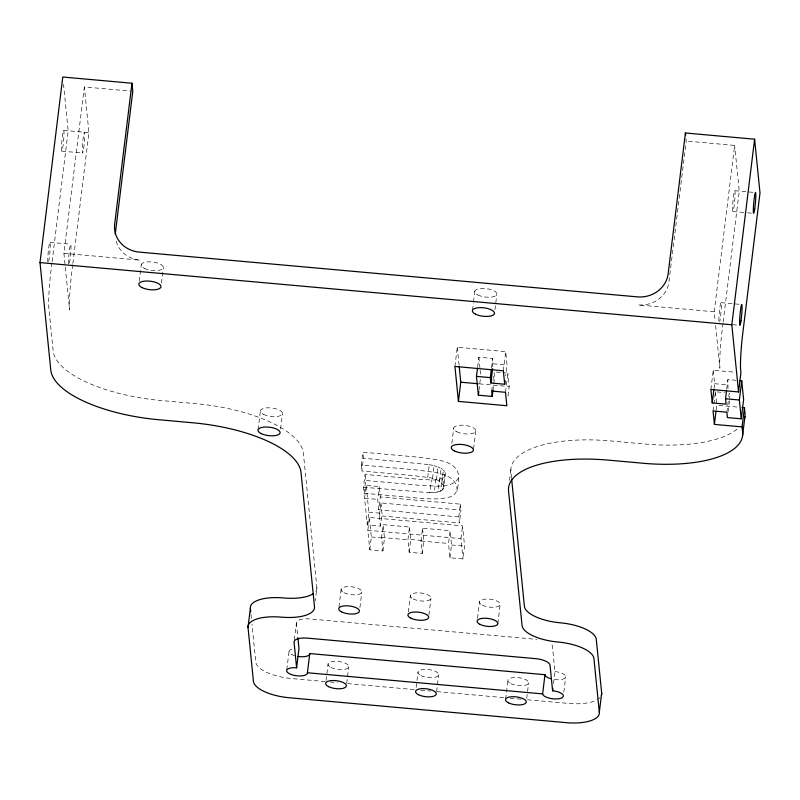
<?xml version="1.0" encoding="UTF-8"?>
<svg xmlns="http://www.w3.org/2000/svg" width="800" height="800" viewBox="0 0 800 800"><rect width="100%" height="100%" fill="white"/><g stroke="black" fill="none" stroke-linecap="round" stroke-linejoin="round"><path stroke-width="0.6" stroke-dasharray="4 3" d="M457.1 490.66C457.32 472.22 431.35 472.37 418.24 470.11L361.27 464.99L362.84 452.19L419.81 457.31C432.92 459.57 458.89 459.42 458.67 477.86C458.3 485.43 458.14 495.79 448.65 497.27C439.14 499.63 429.25 498.93 419.58 498.24L364.11 493.25L363.5 487.25L365.07 474.45L419.84 479.37C427.96 479.17 439.11 482.46 445.25 475.61M51.95 262.89L50.89 271.53A27.87 2.2 -84.9 0 0 48.83 307.88L53.14 350.87A104.52 39.66 7 0 0 160.96 400.51L195.55 403.62A104.52 39.66 7 0 1 303.37 453.26L316.86 587.62L315.24 600.82M52.11 261.65L68.18 130.76L63.52 84.35M72.71 264.75L71.65 273.4A27.87 2.2 -84.9 0 0 69.58 309.74L63.92 253.31L84.35 86.94L131.53 91.19M72.86 263.52L88.93 132.63L84.35 86.94M139.26 281.25L141.32 264.45M161.43 283.09L163.35 267.5M258.1 429.64L260.46 410.44M280.57 429.08L282.48 413.49M286.8 669.69L289.01 651.69M294.36 639.86L296.42 623.06A13.94 5.29 7 0 1 309.72 618.93L536.78 639.35M326.05 680.58L328.11 663.78M338.97 607.05L341.18 589.06M443.9 486.57C439.39 476.4 424.91 477.74 415.66 475.83L361.87 471L363.44 458.2L362.84 452.19M364.11 493.25L365.68 480.45L365.07 474.45M380.94 502.95L381.98 513.35L380.41 526.15L367.29 524.97L364.6 498.2L366.17 485.4L379.3 486.58L380.34 496.95L378.77 509.75L458.8 516.94L459.4 522.95L379.37 515.75L380.94 502.95L460.97 510.15L459.4 522.95M346.7 683.43L348.76 666.63M367.29 524.97L368.86 512.17L366.17 485.4M367.82 530.27L369.39 517.47L462.54 525.84L464.58 546.15L463.01 558.95L449.96 557.78L448.52 543.47L450.09 530.67L422.55 528.2L420.98 541L422.22 553.44L409.17 552.26L407.92 539.82L409.49 527.02L383.12 524.65L381.55 537.45L382.9 550.95L369.78 549.77L367.82 530.27L460.97 538.64L463.01 558.95M359.92 607.51L361.83 591.91M369.78 549.77L371.35 536.97L369.39 517.47M378.77 509.75L377.72 499.38L379.3 486.58M382.9 550.95L384.47 538.15L383.12 524.65M409.17 552.26L410.74 539.46L409.49 527.02M408.3 612.07L410.36 595.28M427.7 477.43L429.28 464.63L363.44 458.2M422.22 553.44L423.8 540.64L422.55 528.2M363.5 487.25L429.78 492.71L431.35 479.91M432.48 478.5L434.05 465.7L429.28 464.63M429.78 492.71L434.26 492.49L435.83 479.7M436.43 479.75L438 466.95L434.05 465.7M434.26 492.49L437.89 491.96L439.46 479.16M439.54 481.18L441.11 468.38L438 466.95M454.92 366.45L457.27 347.26L505.7 351.61L507.05 365.05L505.72 375.84M416.13 687.46L418.05 671.86M437.89 491.96L440.67 491.1L442.24 478.3M441.83 482.8L443.4 470L441.11 468.38M440.67 491.1L442.6 489.91L444.85 471.8L443.4 470M428.95 614.93L431.01 598.13M451.84 443.41L453.75 427.82M472.5 310.25L473.38 303.05M473.53 301.85L474.85 291.05M449.96 557.78L451.53 544.98L450.09 530.67M436.64 691.52L438.7 674.72M458.8 516.94L460.37 504.14L380.34 496.95M477.66 366.78L478.84 357.18L492.67 358.43L492.77 367.4M478.96 390.39L480.43 378.39M460.97 538.64L462.54 525.84M473.57 448.86L475.78 430.86M494.97 309.69L496.88 294.1M491.5 368.03L492.67 358.43M491.67 391.06L492.4 385.06M492.99 380.26L493.73 374.26M492.94 390.44L494.56 377.24L494.02 371.86L502.09 372.59M503.34 370.81L505.7 351.61M477.48 618.29L479.54 601.5M505.5 392.3L507.86 373.11L503.25 372.69M508.03 396.14L509.21 386.54L507.86 373.11M509.49 480.43L510.96 468.44M497.84 623.55L500.2 604.35M505.63 699.14L507.99 679.95M526.72 698.4L528.64 682.8M553.48 683.6L554.96 671.6L552.39 646.08A13.94 5.29 7 0 0 550.27 643.22M563.82 692.16L565.74 676.57M686 138.75L686.23 141.05L668.95 281.82A27.87 25.69 -5.7 0 1 638.13 304.93L714.23 311.77L715.22 321.65M714.23 311.77L734.66 145.4L686.23 141.05M710.89 389.46L713.25 370.27L734.91 372.21M714.01 388.5L714.6 383.7L713.25 370.27M723.02 323.21L721.96 331.86A27.87 2.2 -84.9 0 0 719.9 368.2L715.35 322.88M723.17 321.98L739.25 191.09L734.66 145.4M713.05 410.96L715.41 391.77L724.63 392.59M716.17 410L716.75 405.2L738.41 407.15M726.72 389.17L727.89 379.57L735.97 380.3M727.99 388.55L727.89 379.57M726.89 412.21L728.21 401.41M728.8 396.61L729.24 393.01L729.78 398.38M728.16 411.58L729.49 400.78M458.67 477.86C450.96 489.84 433.16 485.24 421.15 485.44L365.68 480.45M442.6 489.91L443.68 488.4L445.47 473.77L444.85 471.8M63.75 130.37A10.45 0.83 -84.9 0 1 62.91 146.68A10.45 0.83 -84.9 0 1 61.61 145.18A10.45 0.83 -84.9 0 1 63.75 130.37L88.93 132.63M734.82 190.7A10.45 0.83 -84.9 0 1 733.97 207.01A10.45 0.83 -84.9 0 1 732.68 205.51A10.45 0.83 -84.9 0 1 734.82 190.7L755.57 192.56M61.86 151.15L82.62 153.01M732.93 211.47L746.36 212.68M747.58 212.79L753.68 213.34M50 242.35L70.76 244.21M721.07 302.67L740.6 304.43M63.92 253.31L140.02 260.15A27.87 25.69 -5.7 0 1 115.62 238.78M732.61 324.66L739.93 325.31M493.21 363.8L507.05 365.05M714.6 383.7L728.43 384.95M479.41 383.87L509.21 386.54M364.6 498.2L377.72 499.38M368.86 512.17L381.98 513.35M410.74 539.46L423.8 540.64M381.55 537.45L407.92 539.82M420.98 541L448.52 543.47M371.35 536.97L384.47 538.15M451.53 544.98L464.58 546.15M325.21 681.58L291.71 678.56A34.84 13.22 7 0 1 255.77 662.02L251.97 624.15M330.18 682.02L337.62 682.69M347.55 683.58L414.56 689.61M420.76 690.17L430.69 691.06M436.9 691.62L503.91 697.64M510.11 698.2L521.28 699.2M527.48 699.76L568.43 703.44A34.84 13.22 7 0 0 596.84 699.93M715.41 391.77L716.63 403.98M511.52 477.91L510.92 471.91A104.52 39.66 7 0 1 610.65 440.93L645.24 444.04A104.52 39.66 7 0 0 738.62 427.78M478.84 357.18L480.02 368.94M480.14 370.12L480.73 376M457.27 347.26L459.09 365.33M460.37 504.14L460.97 510.15M379.37 515.75L380.41 526.15M361.27 464.99L361.87 471M296.42 623.06L297.76 636.44M250.99 614.38L251.48 619.27M554.96 671.6A10.45 3.97 7 0 1 565.7 677.09A10.45 3.97 7 0 1 553.07 679.29M600.28 697.26A34.84 13.22 7 0 1 597.72 699.42M294.55 655.65A10.45 3.97 7 0 1 291.76 649.11M316.86 587.62A34.84 13.22 7 0 1 312.9 593.92M47.8 262.05A10.45 0.83 -84.9 0 1 48.91 246.43A10.45 0.83 -84.9 0 1 50.24 245.75A10.45 0.83 -84.9 0 1 48.64 261.63M718.83 320.93A10.45 0.83 -84.9 0 1 720.18 305.46A10.45 0.83 -84.9 0 1 721.3 306.75A10.45 0.83 -84.9 0 1 719.71 321.95M68.56 263.91A10.45 0.83 -84.9 0 1 69.66 248.3A10.45 0.83 -84.9 0 1 71 247.62A10.45 0.83 -84.9 0 1 69.39 263.49M456.77 431.74A11.15 4.23 7 0 0 475.37 431.87A11.15 4.23 7 0 0 461.98 425.19A11.15 4.23 7 0 0 456.77 431.74M144.34 268.37A11.15 4.23 7 0 0 162.94 268.51A11.15 4.23 7 0 0 149.55 261.82A11.15 4.23 7 0 0 144.34 268.37M420.88 675.54A10.45 3.97 7 0 0 438.31 675.67A10.45 3.97 7 0 0 425.76 669.4A10.45 3.97 7 0 0 420.88 675.54M510.81 683.62A10.45 3.97 7 0 0 528.25 683.75A10.45 3.97 7 0 0 515.7 677.48A10.45 3.97 7 0 0 510.81 683.62M413.19 598.95A10.45 3.97 7 0 0 430.63 599.08A10.45 3.97 7 0 0 418.08 592.81A10.45 3.97 7 0 0 413.19 598.95M482.37 605.17A10.45 3.97 7 0 0 499.81 605.3A10.45 3.97 7 0 0 487.26 599.03A10.45 3.97 7 0 0 482.37 605.17M263.47 414.36A11.15 4.23 7 0 0 282.07 414.5A11.15 4.23 7 0 0 268.69 407.81A11.15 4.23 7 0 0 263.47 414.36M344.01 592.73A10.45 3.97 7 0 0 361.44 592.86A10.45 3.97 7 0 0 348.9 586.59A10.45 3.97 7 0 0 344.01 592.73M477.87 294.97A11.15 4.23 7 0 0 496.47 295.11A11.15 4.23 7 0 0 483.08 288.42A11.15 4.23 7 0 0 477.87 294.97M330.94 667.45A10.45 3.97 7 0 0 348.38 667.58A10.45 3.97 7 0 0 335.83 661.31A10.45 3.97 7 0 0 330.94 667.45M83.66 148.55A10.45 0.83 -84.9 0 0 84.51 132.24A10.45 0.83 -84.9 0 0 82.36 147.05A10.45 0.83 -84.9 0 0 83.66 148.55"/><path stroke-width="1.2" d="M511.64 479.11L524.4 606.28A34.84 13.22 7 0 0 560.34 622.82A34.84 13.22 7 0 1 596.28 639.37L601.68 693.11L599.32 712.31A34.84 13.22 7 0 1 566.08 722.64L289.35 697.76A34.84 13.22 7 0 1 253.41 681.21L248.02 627.47A34.84 13.22 7 0 1 281.26 617.14A34.84 13.22 7 0 0 314.5 606.82L301.02 472.45A104.52 39.66 7 0 0 193.2 422.82L158.61 419.71A104.52 39.66 7 0 1 50.79 370.07L40 262.58L62.78 77.02L131.97 83.24L132.78 91.3L115.49 232.07A27.87 25.69 -5.7 0 0 115.32 234.3M131.97 83.24L114.68 224.01A27.87 25.69 -5.7 0 0 139.21 252.09L637.32 296.87A27.87 25.69 -5.7 0 0 668.14 273.76L685.42 132.99L754.61 139.21L760 192.95L742.72 333.72A27.87 2.2 -84.9 0 0 740.65 370.07L740.92 372.76L738.56 391.95L710.89 389.46L712.24 402.9L726.08 404.14L725.54 398.77L726.57 390.37M248.02 627.47L250.37 608.27A34.84 13.22 7 0 1 283.62 597.95A34.84 13.22 7 0 0 312.9 593.92M296.62 667.79L294.06 642.26A13.94 5.29 7 0 1 307.36 638.13L535.66 658.65A13.94 5.29 7 0 1 550.04 665.27L552.6 690.8A10.45 3.97 7 0 1 563.38 695.76A10.45 3.97 7 0 1 553.41 698.86A10.45 3.97 7 0 1 542.63 693.9L307.41 672.75A10.45 3.97 7 0 1 297.43 675.85A10.45 3.97 7 0 1 286.65 670.89A10.45 3.97 7 0 1 296.62 667.79L298.98 648.59L297.88 637.65M307.41 672.75L309.76 653.56L544.98 674.7A10.45 3.97 7 0 0 550.52 678.66M477.51 367.98L476.48 376.38L478.37 395.19L492.21 396.44L491.67 391.06L505.5 392.3L506.85 405.74L458.42 401.39L460.78 382.19L459.21 366.53M478.37 395.19L478.81 391.59M505.14 380.64L504.69 384.24L490.86 383L490.32 377.62L491.35 369.23M490.86 383L492.62 368.6M492.21 396.44L492.94 390.44M542.63 693.9L544.98 674.7M552.6 690.8L552.89 688.4M712.24 402.9L713.86 389.7M599.32 712.31L593.93 658.57A34.84 13.22 7 0 0 557.99 642.02A34.84 13.22 7 0 1 522.05 625.47L508.56 491.11A104.52 39.66 7 0 1 608.29 460.13L642.88 463.24A104.52 39.66 7 0 0 742.61 432.26L742.07 426.89L714.4 424.4L716.02 411.2M738.56 391.95L731.82 324.77L754.61 139.21M714.4 424.4L713.05 410.96L726.89 412.21L727.42 417.58L741.26 418.82L739.37 400.01L741.73 380.82L739.42 380.61M741.26 418.82L743.62 399.63L741.73 380.82M742.07 426.89L744.43 407.69L742.02 407.47M742.57 435.74L744.92 416.54M40 262.58L731.82 324.77M476.48 376.38L490.32 377.62M725.54 398.77L739.37 400.01M460.78 382.19L478.16 383.75M744.43 407.69L744.97 413.06A104.52 39.66 7 0 1 744.46 418.81M685.42 132.99L685.66 135.29M504.69 384.24L503.34 370.81L454.92 366.45L458.42 401.39M250.37 608.27L250.74 611.94M601.68 693.11A34.84 13.22 7 0 1 601.39 695.4M309.76 653.56A10.45 3.97 7 0 1 297.98 656.43M508.46 702.82A10.45 3.97 7 0 0 525.89 702.95A10.45 3.97 7 0 0 513.34 696.68A10.45 3.97 7 0 0 508.46 702.82M418.52 694.74A10.45 3.97 7 0 0 435.95 694.86A10.45 3.97 7 0 0 423.41 688.59A10.45 3.97 7 0 0 418.52 694.74M454.41 450.93A11.15 4.23 7 0 0 473.01 451.07A11.15 4.23 7 0 0 459.62 444.38A11.15 4.23 7 0 0 454.41 450.93M261.12 433.56A11.15 4.23 7 0 0 279.71 433.69A11.15 4.23 7 0 0 266.33 427.01A11.15 4.23 7 0 0 261.12 433.56M410.83 618.15A10.45 3.97 7 0 0 428.27 618.28A10.45 3.97 7 0 0 415.72 612.01A10.45 3.97 7 0 0 410.83 618.15M141.98 287.57A11.15 4.23 7 0 0 160.58 287.7A11.15 4.23 7 0 0 147.19 281.02A11.15 4.23 7 0 0 141.98 287.57M341.65 611.93A10.45 3.97 7 0 0 359.09 612.06A10.45 3.97 7 0 0 346.54 605.79A10.45 3.97 7 0 0 341.65 611.93M475.51 314.17A11.15 4.23 7 0 0 494.11 314.3A11.15 4.23 7 0 0 480.73 307.62A11.15 4.23 7 0 0 475.51 314.17M328.58 686.65A10.45 3.97 7 0 0 346.02 686.78A10.45 3.97 7 0 0 333.47 680.51A10.45 3.97 7 0 0 328.58 686.65M480.02 624.37A10.45 3.97 7 0 0 497.45 624.5A10.45 3.97 7 0 0 484.9 618.23A10.45 3.97 7 0 0 480.02 624.37M754.73 208.87A10.45 0.83 -84.9 0 0 755.57 192.56A10.45 0.83 -84.9 0 0 753.43 207.37A10.45 0.83 -84.9 0 0 754.73 208.87M740.98 320.85A10.45 0.83 -84.9 0 0 741.82 304.54A10.45 0.83 -84.9 0 0 739.68 319.35A10.45 0.83 -84.9 0 0 740.98 320.85"/></g></svg>
